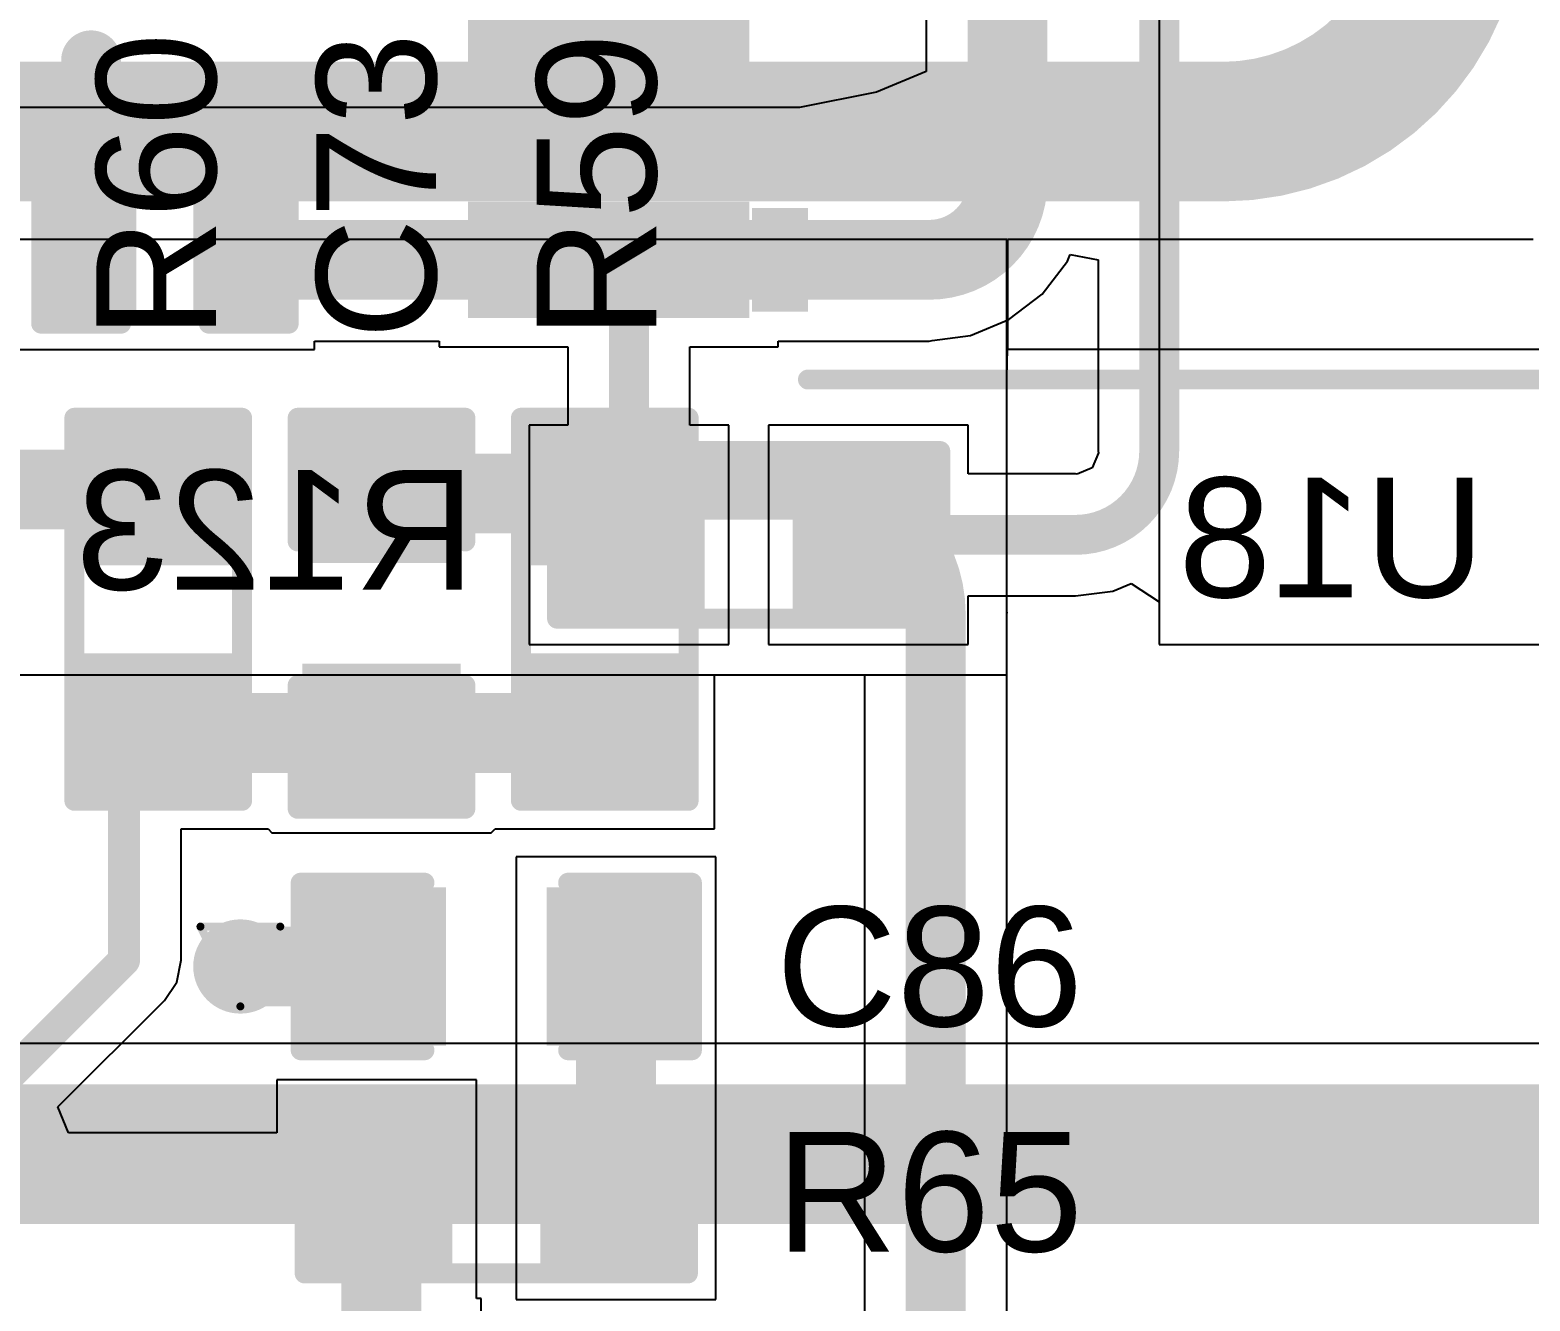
# Model space of a CAD drawing. Header units: inches. Extents: x 0 to 211, y 0 to 201.
# Drawn here: x 1.5031 to 1.8789, y 3.994 to 4.3125 of the extents above; entities that cross this region are included whole.
import ezdxf

# ---------------------------------------------------------------- set-up
doc = ezdxf.new("R2010")
doc.units = ezdxf.units.IN
doc.header["$MEASUREMENT"] = 0
for name, color, linetype in [('Bottom Layer', 5, 'Continuous'), ('Bottom Overlay', 54, 'Continuous'), ('Bottom Paste', 16, 'Continuous'), ('Bottom Solder', 6, 'Continuous'), ('Drill Drawing', 1, 'Continuous'), ('Layer 1', 16, 'Continuous'), ('Layer 2', 76, 'Continuous'), ('Top Layer', 1, 'Continuous'), ('Top Overlay', 2, 'Continuous'), ('Top Paste', 8, 'Continuous'), ('Top Solder', 216, 'Continuous'), ('Via Holes', 16, 'Continuous')]:
    doc.layers.add(name, color=color, linetype=linetype)
doc.styles.add('Arial', font='', dxfattribs={"height": 0.2})
doc.styles.get('Arial').set_extended_font_data('Arial')

# ---------------------------------------------------------------- blocks, each defined once
blk = doc.blocks.new('SOIC_16_300____B_9')
at = {"layer": 'Bottom Layer'}
for points in [[(-0.2244094, -0.113189), (-0.1594488, -0.113189), (-0.1594488, -0.136811), (-0.2244094, -0.136811)], [(-0.2244095, -0.1631889), (-0.1594489, -0.1631889), (-0.1594489, -0.1868109), (-0.2244095, -0.1868109)]]:
    blk.add_hatch(color=5, dxfattribs=at).paths.add_polyline_path(points)
at = {"layer": 'Bottom Overlay'}
blk.add_hatch(color=54, dxfattribs=at).paths.add_polyline_path([(-0.1559983, -0.18799), (-0.1419983, -0.18799), (-0.1419983, -0.16199), (-0.1559983, -0.16199)])
at = {"layer": 'Bottom Paste'}
for points in [[(-0.2244094, -0.113189), (-0.1594488, -0.113189), (-0.1594488, -0.136811), (-0.2244094, -0.136811)], [(-0.2244095, -0.1631889), (-0.1594489, -0.1631889), (-0.1594489, -0.1868109), (-0.2244095, -0.1868109)]]:
    blk.add_hatch(color=16, dxfattribs=at).paths.add_polyline_path(points)
at = {"layer": 'Bottom Solder'}
for points in [[(-0.2271653, -0.1104331), (-0.1566929, -0.1104331), (-0.1566929, -0.1395669), (-0.2271653, -0.1395669)], [(-0.2271654, -0.160433), (-0.156693, -0.160433), (-0.156693, -0.1895668), (-0.2271654, -0.1895668)]]:
    blk.add_hatch(color=6, dxfattribs=at).paths.add_polyline_path(points)
at = {"layer": 'Bottom Overlay'}
for points in [[(-0.2362991, -0.1710001, 0.007874, 0.007874, 0), (-0.2312992, -0.176, 0.007874, 0.007874, 0)], [(-0.2362991, -0.181, 0.007874, 0.007874, 0), (-0.2362991, -0.1710001, 0.007874, 0.007874, 0)], [(-0.2362991, -0.181, 0.007874, 0.007874, 0), (-0.2312992, -0.176, 0.007874, 0.007874, 0)], [(-0.1420001, -0.205, 0.005, 0.005, 0), (0.1509999, -0.2049999, 0.005, 0.005, 0)]]:
    blk.add_lwpolyline(points, format="xyseb", dxfattribs=at)
for points in [[(-0.2382676, -0.1710001, 0.003937, 0.003937, 1), (-0.2343306, -0.1710001, 0.003937, 0.003937, 1)], [(-0.2382676, -0.1710001, 0.003937, 0.003937, 1), (-0.2343306, -0.1710001, 0.003937, 0.003937, 1)], [(-0.2332677, -0.176, 0.003937, 0.003937, 1), (-0.2293307, -0.176, 0.003937, 0.003937, 1)], [(-0.2332677, -0.176, 0.003937, 0.003937, 1), (-0.2293307, -0.176, 0.003937, 0.003937, 1)], [(-0.2382676, -0.181, 0.003937, 0.003937, 1), (-0.2343306, -0.181, 0.003937, 0.003937, 1)], [(-0.2382676, -0.181, 0.003937, 0.003937, 1), (-0.2343306, -0.181, 0.003937, 0.003937, 1)], [(-0.1432501, -0.205, 0.0025, 0.0025, 1), (-0.1407501, -0.205, 0.0025, 0.0025, 1)]]:
    blk.add_lwpolyline(points, format="xyseb", close=True, dxfattribs=at)
blk = doc.blocks.new('R___0603_B_16')
at = {"layer": 'Bottom Layer'}
for points in [[(-0.045, -0.0175), (-0.045, 0.0175), (-0.015, 0.0175), (-0.015, -0.0175)], [(0.015, -0.0175), (0.015, 0.0175), (0.045, 0.0175), (0.045, -0.0175)]]:
    blk.add_hatch(color=5, dxfattribs=at).paths.add_polyline_path(points)
at = {"layer": 'Bottom Paste'}
for points in [[(-0.045, -0.0175), (-0.045, 0.0175), (-0.015, 0.0175), (-0.015, -0.0175)], [(0.015, -0.0175), (0.015, 0.0175), (0.045, 0.0175), (0.045, -0.0175)]]:
    blk.add_hatch(color=16, dxfattribs=at).paths.add_polyline_path(points)
at = {"layer": 'Bottom Solder'}
for points in [[(-0.049, -0.0215), (-0.049, 0.0215), (-0.011, 0.0215), (-0.011, -0.0215)], [(0.011, -0.0215), (0.011, 0.0215), (0.049, 0.0215), (0.049, -0.0215)]]:
    blk.add_hatch(color=6, dxfattribs=at).paths.add_polyline_path(points)
at = {"layer": 'Bottom Overlay'}
for points in [[(-0.048, -0.021, 0.005, 0.005, 0), (-0.048, 0.021, 0.005, 0.005, 0)], [(-0.048, 0.021, 0.005, 0.005, 0), (0.048, 0.021, 0.005, 0.005, 0)], [(0.048, -0.021, 0.005, 0.005, 0), (0.048, 0.021, 0.005, 0.005, 0)], [(-0.048, -0.021, 0.005, 0.005, 0), (0.048, -0.021, 0.005, 0.005, 0)]]:
    blk.add_lwpolyline(points, format="xyseb", dxfattribs=at)
for points in [[(-0.04925, 0.021, 0.0025, 0.0025, 1), (-0.04675, 0.021, 0.0025, 0.0025, 1)], [(-0.04925, 0.021, 0.0025, 0.0025, 1), (-0.04675, 0.021, 0.0025, 0.0025, 1)], [(0.04675, 0.021, 0.0025, 0.0025, 1), (0.04925, 0.021, 0.0025, 0.0025, 1)], [(0.04675, 0.021, 0.0025, 0.0025, 1), (0.04925, 0.021, 0.0025, 0.0025, 1)], [(-0.04925, -0.021, 0.0025, 0.0025, 1), (-0.04675, -0.021, 0.0025, 0.0025, 1)], [(-0.04925, -0.021, 0.0025, 0.0025, 1), (-0.04675, -0.021, 0.0025, 0.0025, 1)], [(0.04675, -0.021, 0.0025, 0.0025, 1), (0.04925, -0.021, 0.0025, 0.0025, 1)], [(0.04675, -0.021, 0.0025, 0.0025, 1), (0.04925, -0.021, 0.0025, 0.0025, 1)]]:
    blk.add_lwpolyline(points, format="xyseb", close=True, dxfattribs=at)
blk = doc.blocks.new('R___0603_134')
at = {"layer": 'Top Layer'}
for points in [[(-0.015, 0.0175), (-0.015, -0.0175), (-0.045, -0.0175), (-0.045, 0.0175)], [(0.045, 0.0175), (0.045, -0.0175), (0.015, -0.0175), (0.015, 0.0175)]]:
    blk.add_hatch(color=1, dxfattribs=at).paths.add_polyline_path(points)
at = {"layer": 'Top Paste'}
for points in [[(-0.015, 0.0175), (-0.015, -0.0175), (-0.045, -0.0175), (-0.045, 0.0175)], [(0.045, 0.0175), (0.045, -0.0175), (0.015, -0.0175), (0.015, 0.0175)]]:
    blk.add_hatch(color=8, dxfattribs=at).paths.add_polyline_path(points)
at = {"layer": 'Top Solder'}
for points in [[(-0.011, 0.0215), (-0.011, -0.0215), (-0.049, -0.0215), (-0.049, 0.0215)], [(0.049, 0.0215), (0.049, -0.0215), (0.011, -0.0215), (0.011, 0.0215)]]:
    blk.add_hatch(color=216, dxfattribs=at).paths.add_polyline_path(points)
at = {"layer": 'Top Overlay'}
for points in [[(-0.048, 0.021, 0.005, 0.005, 0), (0.048, 0.021, 0.005, 0.005, 0)], [(-0.048, -0.021, 0.005, 0.005, 0), (-0.048, 0.021, 0.005, 0.005, 0)], [(0.048, -0.021, 0.005, 0.005, 0), (0.048, 0.021, 0.005, 0.005, 0)], [(-0.048, -0.021, 0.005, 0.005, 0), (0.048, -0.021, 0.005, 0.005, 0)]]:
    blk.add_lwpolyline(points, format="xyseb", dxfattribs=at)
for points in [[(-0.04925, 0.021, 0.0025, 0.0025, 1), (-0.04675, 0.021, 0.0025, 0.0025, 1)], [(-0.04925, 0.021, 0.0025, 0.0025, 1), (-0.04675, 0.021, 0.0025, 0.0025, 1)], [(0.04675, 0.021, 0.0025, 0.0025, 1), (0.04925, 0.021, 0.0025, 0.0025, 1)], [(0.04675, 0.021, 0.0025, 0.0025, 1), (0.04925, 0.021, 0.0025, 0.0025, 1)], [(-0.04925, -0.021, 0.0025, 0.0025, 1), (-0.04675, -0.021, 0.0025, 0.0025, 1)], [(-0.04925, -0.021, 0.0025, 0.0025, 1), (-0.04675, -0.021, 0.0025, 0.0025, 1)], [(0.04675, -0.021, 0.0025, 0.0025, 1), (0.04925, -0.021, 0.0025, 0.0025, 1)], [(0.04675, -0.021, 0.0025, 0.0025, 1), (0.04925, -0.021, 0.0025, 0.0025, 1)]]:
    blk.add_lwpolyline(points, format="xyseb", close=True, dxfattribs=at)
blk = doc.blocks.new('R___0603_139')
at = {"layer": 'Top Layer'}
for points in [[(-0.015, 0.0175), (-0.015, -0.0175), (-0.045, -0.0175), (-0.045, 0.0175)], [(0.045, 0.0175), (0.045, -0.0175), (0.015, -0.0175), (0.015, 0.0175)]]:
    blk.add_hatch(color=1, dxfattribs=at).paths.add_polyline_path(points)
at = {"layer": 'Top Paste'}
for points in [[(-0.015, 0.0175), (-0.015, -0.0175), (-0.045, -0.0175), (-0.045, 0.0175)], [(0.045, 0.0175), (0.045, -0.0175), (0.015, -0.0175), (0.015, 0.0175)]]:
    blk.add_hatch(color=8, dxfattribs=at).paths.add_polyline_path(points)
at = {"layer": 'Top Solder'}
for points in [[(-0.011, 0.0215), (-0.011, -0.0215), (-0.049, -0.0215), (-0.049, 0.0215)], [(0.049, 0.0215), (0.049, -0.0215), (0.011, -0.0215), (0.011, 0.0215)]]:
    blk.add_hatch(color=216, dxfattribs=at).paths.add_polyline_path(points)
at = {"layer": 'Top Overlay'}
for points in [[(-0.048, 0.021, 0.005, 0.005, 0), (-0.048, -0.021, 0.005, 0.005, 0)], [(-0.048, 0.021, 0.005, 0.005, 0), (0.048, 0.021, 0.005, 0.005, 0)], [(0.048, 0.021, 0.005, 0.005, 0), (0.048, -0.021, 0.005, 0.005, 0)], [(-0.048, -0.021, 0.005, 0.005, 0), (0.048, -0.021, 0.005, 0.005, 0)]]:
    blk.add_lwpolyline(points, format="xyseb", dxfattribs=at)
for points in [[(-0.04925, 0.021, 0.0025, 0.0025, 1), (-0.04675, 0.021, 0.0025, 0.0025, 1)], [(-0.04925, 0.021, 0.0025, 0.0025, 1), (-0.04675, 0.021, 0.0025, 0.0025, 1)], [(0.04675, 0.021, 0.0025, 0.0025, 1), (0.04925, 0.021, 0.0025, 0.0025, 1)], [(0.04675, 0.021, 0.0025, 0.0025, 1), (0.04925, 0.021, 0.0025, 0.0025, 1)], [(-0.04925, -0.021, 0.0025, 0.0025, 1), (-0.04675, -0.021, 0.0025, 0.0025, 1)], [(-0.04925, -0.021, 0.0025, 0.0025, 1), (-0.04675, -0.021, 0.0025, 0.0025, 1)], [(0.04675, -0.021, 0.0025, 0.0025, 1), (0.04925, -0.021, 0.0025, 0.0025, 1)], [(0.04675, -0.021, 0.0025, 0.0025, 1), (0.04925, -0.021, 0.0025, 0.0025, 1)]]:
    blk.add_lwpolyline(points, format="xyseb", close=True, dxfattribs=at)
blk = doc.blocks.new('R___0603_140')
at = {"layer": 'Top Layer'}
for points in [[(-0.015, 0.0175), (-0.015, -0.0175), (-0.045, -0.0175), (-0.045, 0.0175)], [(0.045, 0.0175), (0.045, -0.0175), (0.015, -0.0175), (0.015, 0.0175)]]:
    blk.add_hatch(color=1, dxfattribs=at).paths.add_polyline_path(points)
at = {"layer": 'Top Paste'}
for points in [[(-0.015, 0.0175), (-0.015, -0.0175), (-0.045, -0.0175), (-0.045, 0.0175)], [(0.045, 0.0175), (0.045, -0.0175), (0.015, -0.0175), (0.015, 0.0175)]]:
    blk.add_hatch(color=8, dxfattribs=at).paths.add_polyline_path(points)
at = {"layer": 'Top Solder'}
for points in [[(-0.011, 0.0215), (-0.011, -0.0215), (-0.049, -0.0215), (-0.049, 0.0215)], [(0.049, 0.0215), (0.049, -0.0215), (0.011, -0.0215), (0.011, 0.0215)]]:
    blk.add_hatch(color=216, dxfattribs=at).paths.add_polyline_path(points)
at = {"layer": 'Top Overlay'}
for points in [[(-0.048, 0.021, 0.005, 0.005, 0), (-0.048, -0.021, 0.005, 0.005, 0)], [(-0.048, 0.021, 0.005, 0.005, 0), (0.048, 0.021, 0.005, 0.005, 0)], [(0.048, 0.021, 0.005, 0.005, 0), (0.048, -0.021, 0.005, 0.005, 0)], [(-0.048, -0.021, 0.005, 0.005, 0), (0.048, -0.021, 0.005, 0.005, 0)]]:
    blk.add_lwpolyline(points, format="xyseb", dxfattribs=at)
for points in [[(-0.04925, 0.021, 0.0025, 0.0025, 1), (-0.04675, 0.021, 0.0025, 0.0025, 1)], [(-0.04925, 0.021, 0.0025, 0.0025, 1), (-0.04675, 0.021, 0.0025, 0.0025, 1)], [(0.04675, 0.021, 0.0025, 0.0025, 1), (0.04925, 0.021, 0.0025, 0.0025, 1)], [(0.04675, 0.021, 0.0025, 0.0025, 1), (0.04925, 0.021, 0.0025, 0.0025, 1)], [(-0.04925, -0.021, 0.0025, 0.0025, 1), (-0.04675, -0.021, 0.0025, 0.0025, 1)], [(-0.04925, -0.021, 0.0025, 0.0025, 1), (-0.04675, -0.021, 0.0025, 0.0025, 1)], [(0.04675, -0.021, 0.0025, 0.0025, 1), (0.04925, -0.021, 0.0025, 0.0025, 1)], [(0.04675, -0.021, 0.0025, 0.0025, 1), (0.04925, -0.021, 0.0025, 0.0025, 1)]]:
    blk.add_lwpolyline(points, format="xyseb", close=True, dxfattribs=at)
blk = doc.blocks.new('C___0402_B_243')
at = {"layer": 'Bottom Layer'}
for points in [[(-0.009500099999999997, 0.0125), (-0.009500100000000003, -0.0125), (-0.0275001, -0.0125), (-0.0275001, 0.0125)], [(0.0275, 0.0125), (0.0275, -0.0125), (0.009499999999999996, -0.0125), (0.009500000000000003, 0.0125)]]:
    blk.add_hatch(color=5, dxfattribs=at).paths.add_polyline_path(points)
at = {"layer": 'Bottom Paste'}
for points in [[(-0.009500099999999997, 0.0125), (-0.009500100000000003, -0.0125), (-0.0275001, -0.0125), (-0.0275001, 0.0125)], [(0.0275, 0.0125), (0.0275, -0.0125), (0.009499999999999996, -0.0125), (0.009500000000000003, 0.0125)]]:
    blk.add_hatch(color=16, dxfattribs=at).paths.add_polyline_path(points)
at = {"layer": 'Bottom Solder'}
for points in [[(-0.007137899999999997, 0.0148622), (-0.007137900000000003, -0.0148622), (-0.0298623, -0.0148622), (-0.0298623, 0.0148622)], [(0.0298622, 0.0148622), (0.0298622, -0.0148622), (0.007137799999999997, -0.0148622), (0.007137800000000003, 0.0148622)]]:
    blk.add_hatch(color=6, dxfattribs=at).paths.add_polyline_path(points)
at = {"layer": 'Bottom Overlay'}
for points in [[(-0.031, 0.016, 0.005, 0.005, 0), (-0.0110001, 0.0160001, 0.005, 0.005, 0)], [(-0.031, -0.016, 0.005, 0.005, 0), (-0.031, 0.016, 0.005, 0.005, 0)], [(0.011, 0.016, 0.005, 0.005, 0), (0.0310001, 0.016, 0.005, 0.005, 0)], [(0.0310001, -0.0160001, 0.005, 0.005, 0), (0.0310001, 0.016, 0.005, 0.005, 0)], [(-0.031, -0.016, 0.005, 0.005, 0), (-0.0110001, -0.0160001, 0.005, 0.005, 0)], [(0.011, -0.016, 0.005, 0.005, 0), (0.0310001, -0.0160001, 0.005, 0.005, 0)]]:
    blk.add_lwpolyline(points, format="xyseb", dxfattribs=at)
for points in [[(-0.03225, 0.016, 0.0025, 0.0025, 1), (-0.02975, 0.016, 0.0025, 0.0025, 1)], [(-0.03225, 0.016, 0.0025, 0.0025, 1), (-0.02975, 0.016, 0.0025, 0.0025, 1)], [(-0.0122501, 0.0160001, 0.0025, 0.0025, 1), (-0.0097501, 0.0160001, 0.0025, 0.0025, 1)], [(0.00975, 0.016, 0.0025, 0.0025, 1), (0.01225, 0.016, 0.0025, 0.0025, 1)], [(0.0297501, 0.016, 0.0025, 0.0025, 1), (0.0322501, 0.016, 0.0025, 0.0025, 1)], [(0.0297501, 0.016, 0.0025, 0.0025, 1), (0.0322501, 0.016, 0.0025, 0.0025, 1)], [(-0.03225, -0.016, 0.0025, 0.0025, 1), (-0.02975, -0.016, 0.0025, 0.0025, 1)], [(-0.03225, -0.016, 0.0025, 0.0025, 1), (-0.02975, -0.016, 0.0025, 0.0025, 1)], [(-0.0122501, -0.0160001, 0.0025, 0.0025, 1), (-0.0097501, -0.0160001, 0.0025, 0.0025, 1)], [(0.00975, -0.016, 0.0025, 0.0025, 1), (0.01225, -0.016, 0.0025, 0.0025, 1)], [(0.0297501, -0.0160001, 0.0025, 0.0025, 1), (0.0322501, -0.0160001, 0.0025, 0.0025, 1)], [(0.0297501, -0.0160001, 0.0025, 0.0025, 1), (0.0322501, -0.0160001, 0.0025, 0.0025, 1)]]:
    blk.add_lwpolyline(points, format="xyseb", close=True, dxfattribs=at)
blk = doc.blocks.new('C___0603_303')
at = {"layer": 'Top Layer'}
for points in [[(-0.015, 0.0175), (-0.015, -0.0175), (-0.045, -0.0175), (-0.045, 0.0175)], [(0.045, 0.0175), (0.045, -0.0175), (0.015, -0.0175), (0.015, 0.0175)]]:
    blk.add_hatch(color=1, dxfattribs=at).paths.add_polyline_path(points)
at = {"layer": 'Top Paste'}
for points in [[(-0.015, 0.0175), (-0.015, -0.0175), (-0.045, -0.0175), (-0.045, 0.0175)], [(0.045, 0.0175), (0.045, -0.0175), (0.015, -0.0175), (0.015, 0.0175)]]:
    blk.add_hatch(color=8, dxfattribs=at).paths.add_polyline_path(points)
at = {"layer": 'Top Solder'}
for points in [[(-0.0126378, 0.0198622), (-0.0126378, -0.0198622), (-0.0473622, -0.0198622), (-0.0473622, 0.0198622)], [(0.0473622, 0.0198622), (0.0473622, -0.0198622), (0.0126378, -0.0198622), (0.0126378, 0.0198622)]]:
    blk.add_hatch(color=216, dxfattribs=at).paths.add_polyline_path(points)
at = {"layer": 'Top Overlay'}
for points in [[(-0.018, 0.021, 0.005, 0.005, 0), (-0.049, 0.021, 0.005, 0.005, 0)], [(-0.049, 0.021, 0.005, 0.005, 0), (-0.049, -0.021, 0.005, 0.005, 0)], [(0.049, 0.021, 0.005, 0.005, 0), (0.018, 0.021, 0.005, 0.005, 0)], [(0.049, 0.021, 0.005, 0.005, 0), (0.049, -0.021, 0.005, 0.005, 0)], [(-0.018, -0.021, 0.005, 0.005, 0), (-0.049, -0.021, 0.005, 0.005, 0)], [(0.049, -0.021, 0.005, 0.005, 0), (0.018, -0.021, 0.005, 0.005, 0)]]:
    blk.add_lwpolyline(points, format="xyseb", dxfattribs=at)
for points in [[(-0.05025, 0.021, 0.0025, 0.0025, 1), (-0.04775, 0.021, 0.0025, 0.0025, 1)], [(-0.05025, 0.021, 0.0025, 0.0025, 1), (-0.04775, 0.021, 0.0025, 0.0025, 1)], [(-0.01925, 0.021, 0.0025, 0.0025, 1), (-0.01675, 0.021, 0.0025, 0.0025, 1)], [(0.01675, 0.021, 0.0025, 0.0025, 1), (0.01925, 0.021, 0.0025, 0.0025, 1)], [(0.04775, 0.021, 0.0025, 0.0025, 1), (0.05025, 0.021, 0.0025, 0.0025, 1)], [(0.04775, 0.021, 0.0025, 0.0025, 1), (0.05025, 0.021, 0.0025, 0.0025, 1)], [(-0.05025, -0.021, 0.0025, 0.0025, 1), (-0.04775, -0.021, 0.0025, 0.0025, 1)], [(-0.05025, -0.021, 0.0025, 0.0025, 1), (-0.04775, -0.021, 0.0025, 0.0025, 1)], [(-0.01925, -0.021, 0.0025, 0.0025, 1), (-0.01675, -0.021, 0.0025, 0.0025, 1)], [(0.01675, -0.021, 0.0025, 0.0025, 1), (0.01925, -0.021, 0.0025, 0.0025, 1)], [(0.04775, -0.021, 0.0025, 0.0025, 1), (0.05025, -0.021, 0.0025, 0.0025, 1)], [(0.04775, -0.021, 0.0025, 0.0025, 1), (0.05025, -0.021, 0.0025, 0.0025, 1)]]:
    blk.add_lwpolyline(points, format="xyseb", close=True, dxfattribs=at)
blk = doc.blocks.new('C___0603_316')
at = {"layer": 'Top Layer'}
for points in [[(-0.015, 0.0175), (-0.015, -0.0175), (-0.045, -0.0175), (-0.045, 0.0175)], [(0.045, 0.0175), (0.045, -0.0175), (0.015, -0.0175), (0.015, 0.0175)]]:
    blk.add_hatch(color=1, dxfattribs=at).paths.add_polyline_path(points)
at = {"layer": 'Top Paste'}
for points in [[(-0.015, 0.0175), (-0.015, -0.0175), (-0.045, -0.0175), (-0.045, 0.0175)], [(0.045, 0.0175), (0.045, -0.0175), (0.015, -0.0175), (0.015, 0.0175)]]:
    blk.add_hatch(color=8, dxfattribs=at).paths.add_polyline_path(points)
at = {"layer": 'Top Solder'}
for points in [[(-0.0126378, 0.0198622), (-0.0126378, -0.0198622), (-0.0473622, -0.0198622), (-0.0473622, 0.0198622)], [(0.0473622, 0.0198622), (0.0473622, -0.0198622), (0.0126378, -0.0198622), (0.0126378, 0.0198622)]]:
    blk.add_hatch(color=216, dxfattribs=at).paths.add_polyline_path(points)
at = {"layer": 'Top Overlay'}
for points in [[(-0.049, -0.0209999, 0.005, 0.005, 0), (-0.049, 0.021, 0.005, 0.005, 0)], [(-0.018, 0.021, 0.005, 0.005, 0), (-0.049, 0.021, 0.005, 0.005, 0)], [(0.049, 0.021, 0.005, 0.005, 0), (0.018, 0.021, 0.005, 0.005, 0)], [(0.049, -0.0209999, 0.005, 0.005, 0), (0.049, 0.021, 0.005, 0.005, 0)], [(-0.018, -0.0209999, 0.005, 0.005, 0), (-0.049, -0.0209999, 0.005, 0.005, 0)], [(0.049, -0.0209999, 0.005, 0.005, 0), (0.018, -0.0209999, 0.005, 0.005, 0)]]:
    blk.add_lwpolyline(points, format="xyseb", dxfattribs=at)
for points in [[(-0.05025, 0.021, 0.0025, 0.0025, 1), (-0.04775, 0.021, 0.0025, 0.0025, 1)], [(-0.05025, 0.021, 0.0025, 0.0025, 1), (-0.04775, 0.021, 0.0025, 0.0025, 1)], [(-0.01925, 0.021, 0.0025, 0.0025, 1), (-0.01675, 0.021, 0.0025, 0.0025, 1)], [(0.01675, 0.021, 0.0025, 0.0025, 1), (0.01925, 0.021, 0.0025, 0.0025, 1)], [(0.04775, 0.021, 0.0025, 0.0025, 1), (0.05025, 0.021, 0.0025, 0.0025, 1)], [(0.04775, 0.021, 0.0025, 0.0025, 1), (0.05025, 0.021, 0.0025, 0.0025, 1)], [(-0.05025, -0.0209999, 0.0025, 0.0025, 1), (-0.04775, -0.0209999, 0.0025, 0.0025, 1)], [(-0.05025, -0.0209999, 0.0025, 0.0025, 1), (-0.04775, -0.0209999, 0.0025, 0.0025, 1)], [(-0.01925, -0.0209999, 0.0025, 0.0025, 1), (-0.01675, -0.0209999, 0.0025, 0.0025, 1)], [(0.01675, -0.0209999, 0.0025, 0.0025, 1), (0.01925, -0.0209999, 0.0025, 0.0025, 1)], [(0.04775, -0.0209999, 0.0025, 0.0025, 1), (0.05025, -0.0209999, 0.0025, 0.0025, 1)], [(0.04775, -0.0209999, 0.0025, 0.0025, 1), (0.05025, -0.0209999, 0.0025, 0.0025, 1)]]:
    blk.add_lwpolyline(points, format="xyseb", close=True, dxfattribs=at)

msp = doc.modelspace()

# ---------------------------------------------------------------- hatches: boundary and pattern name
at = {"layer": 'Bottom Layer'}
h = msp.add_hatch(color=5, dxfattribs=at)
edge = h.paths.add_edge_path()
edge.add_arc((1.5558026, 4.0778331), 0.011811, 0, 360)
at = {"layer": 'Layer 1'}
h = msp.add_hatch(color=16, dxfattribs=at)
edge = h.paths.add_edge_path()
edge.add_arc((1.5558026, 4.0778331), 0.011811, 0, 360)
at = {"layer": 'Layer 2'}
h = msp.add_hatch(color=76, dxfattribs=at)
edge = h.paths.add_edge_path()
edge.add_arc((1.5558026, 4.0778331), 0.011811, 0, 360)
at = {"layer": 'Top Layer'}
h = msp.add_hatch(color=1, dxfattribs=at)
edge = h.paths.add_edge_path()
edge.add_arc((1.5558026, 4.0778331), 0.011811, 0, 360)
at = {"layer": 'Via Holes'}
h = msp.add_hatch(color=7, dxfattribs=at)
edge = h.paths.add_edge_path()
edge.add_arc((1.5558026, 4.0778331), 0.0059055, 0, 360)

# ---------------------------------------------------------------- linework, layer by layer
at = {"layer": 'Bottom Layer'}
for p, q in [((1.786, 4.7086594), (1.786, 4.1585078)), ((1.7276082, 4.4012352), (1.7276082, 4.3021272)), ((1.7276082, 4.3021272), (1.7151689, 4.2969747)), ((1.7151689, 4.2969747), (1.6958491, 4.2931318)), ((1.6958491, 4.2931318), (0.7032899, 4.2931318)), ((1.756637, 4.2463059), (1.7629879, 4.2545826)), ((1.7629879, 4.2545826), (1.7637061, 4.2563164)), ((1.7637061, 4.2563164), (1.7707061, 4.254924)), ((1.7707061, 4.254924), (1.7707061, 4.207)), ((1.7483604, 4.239955), (1.756637, 4.2463059)), ((1.738722, 4.2359627), (1.7483604, 4.239955)), ((1.7291207, 4.2346987), (1.738722, 4.2359627)), ((1.4994098, 4.2324429), (1.5744099, 4.2324429)), ((1.5744099, 4.2324429), (1.5744099, 4.2345511)), ((1.5744099, 4.2345511), (1.6055905, 4.2345511)), ((1.6055905, 4.2345511), (1.6055905, 4.2331319)), ((1.6055905, 4.2331319), (1.6378549, 4.2331319)), ((1.6378549, 4.2331319), (1.6378549, 4.2135078)), ((1.6684427, 4.2135078), (1.6684427, 4.2331319)), ((1.6684427, 4.2331319), (1.6905511, 4.2331319)), ((1.6905511, 4.2331319), (1.6905511, 4.2345511)), ((1.6905511, 4.2345511), (1.7283788, 4.2345511)), ((1.7283788, 4.2345511), (1.7291207, 4.2346987)), ((1.6378549, 4.2135078), (1.6281488, 4.2135078)), ((1.6281488, 4.2135078), (1.6281488, 4.1585078)), ((1.6781488, 4.2135078), (1.6684427, 4.2135078)), ((1.6781488, 4.1585078), (1.6781488, 4.2135078)), ((1.7381488, 4.2135078), (1.6881488, 4.2135078)), ((1.6881488, 4.2135078), (1.6881488, 4.1585078)), ((1.7381488, 4.2013017), (1.7381488, 4.2135078)), ((1.770786, 4.2065981), (1.7692113, 4.2027965)), ((1.7707061, 4.207), (1.770786, 4.2065981)), ((1.7692113, 4.2027965), (1.7654097, 4.2012218)), ((1.7650078, 4.2013017), (1.7381488, 4.2013017)), ((1.7654097, 4.2012218), (1.7650078, 4.2013017)), ((1.7650078, 4.1706972), (1.7744037, 4.1719342)), ((1.7744037, 4.1719342), (1.7789999, 4.1738381)), ((1.7789999, 4.1738381), (1.786, 4.1692557)), ((1.7381488, 4.1585078), (1.7381488, 4.1707139)), ((1.7381488, 4.1707139), (1.7650078, 4.1707139)), ((1.7650078, 4.1707139), (1.7650078, 4.1706972)), ((1.786, 4.1692557), (1.786, 4.1585078)), ((1.6281488, 4.1585078), (1.6781488, 4.1585078)), ((1.6881488, 4.1585078), (1.7381488, 4.1585078)), ((1.786, 4.1585078), (1.94, 4.1585078)), ((1.786, 4.1585078), (1.9799292, 4.1585078)), ((2.0647286, 4.0585141), (1.4782043, 4.0585141))]:
    msp.add_line(p, q, dxfattribs=at)
for points in [[(1.786, 4.207, 0.01, 0.01, 0), (1.786, 4.532392, 0.01, 0.01, 0)], [(1.748, 4.2745641, 0.02, 0.02, 0), (1.748, 4.409, 0.02, 0.02, 0)], [(1.5184098, 4.2549429, 0.015, 0.015, 0), (1.5184098, 4.3049428, 0.015, 0.015, 0)], [(1.748, 4.2745641, 0.02, 0.02, -0.4142135623730951), (1.7283788, 4.2549429, 0.02, 0.02, 0)], [(1.5579644, 4.2549429, 0.02, 0.02, 0), (1.6480708, 4.2549429, 0.02, 0.02, 0)], [(1.6480708, 4.2549429, 0.02, 0.02, 0), (1.7283788, 4.2549429, 0.02, 0.02, 0)], [(1.6480708, 4.2549429, 0.01, 0.01, 0), (1.6531488, 4.2498649, 0.01, 0.01, 0)], [(1.6531488, 4.1860078, 0.01, 0.01, 0), (1.6531488, 4.2498649, 0.01, 0.01, 0)], [(1.786, 4.207, 0.01, 0.01, -0.4142135623730951), (1.7650078, 4.1860078, 0.01, 0.01, 0)], [(1.7131488, 4.1860078, 0.01, 0.01, 0), (1.7650078, 4.1860078, 0.01, 0.01, 0)], [(1.4780437, 4.0307768, 0.035, 0.035, 0), (2.0647286, 4.0307768, 0.035, 0.035, 0)]]:
    msp.add_lwpolyline(points, format="xyseb", dxfattribs=at)
for points in [[(1.5146598, 4.3049428, 0.0075, 0.0075, 1), (1.5221598, 4.3049428, 0.0075, 0.0075, 1)], [(1.743, 4.2745641, 0.01, 0.01, 1), (1.753, 4.2745641, 0.01, 0.01, 1)], [(1.743, 4.2745641, 0.01, 0.01, 1), (1.753, 4.2745641, 0.01, 0.01, 1)], [(1.5146598, 4.2549429, 0.0075, 0.0075, 1), (1.5221598, 4.2549429, 0.0075, 0.0075, 1)], [(1.5529644, 4.2549429, 0.01, 0.01, 1), (1.5629644, 4.2549429, 0.01, 0.01, 1)], [(1.6430708, 4.2549429, 0.01, 0.01, 1), (1.6530708, 4.2549429, 0.01, 0.01, 1)], [(1.6430708, 4.2549429, 0.01, 0.01, 1), (1.6530708, 4.2549429, 0.01, 0.01, 1)], [(1.7233788, 4.2549429, 0.01, 0.01, 1), (1.7333788, 4.2549429, 0.01, 0.01, 1)], [(1.7233788, 4.2549429, 0.01, 0.01, 1), (1.7333788, 4.2549429, 0.01, 0.01, 1)], [(1.6455708, 4.2549429, 0.005, 0.005, 1), (1.6505708, 4.2549429, 0.005, 0.005, 1)], [(1.6506488, 4.2498649, 0.005, 0.005, 1), (1.6556488, 4.2498649, 0.005, 0.005, 1)], [(1.6506488, 4.2498649, 0.005, 0.005, 1), (1.6556488, 4.2498649, 0.005, 0.005, 1)], [(1.7835, 4.207, 0.005, 0.005, 1), (1.7885, 4.207, 0.005, 0.005, 1)], [(1.7835, 4.207, 0.005, 0.005, 1), (1.7885, 4.207, 0.005, 0.005, 1)], [(1.6506488, 4.1860078, 0.005, 0.005, 1), (1.6556488, 4.1860078, 0.005, 0.005, 1)], [(1.7106488, 4.1860078, 0.005, 0.005, 1), (1.7156488, 4.1860078, 0.005, 0.005, 1)], [(1.7625078, 4.1860078, 0.005, 0.005, 1), (1.7675078, 4.1860078, 0.005, 0.005, 1)], [(1.7625078, 4.1860078, 0.005, 0.005, 1), (1.7675078, 4.1860078, 0.005, 0.005, 1)]]:
    msp.add_lwpolyline(points, format="xyseb", close=True, dxfattribs=at)
at = {"layer": 'Drill Drawing'}
for points in [[(1.5458026, 4.0878331, 0.002, 0.002, 0), (1.5658026, 4.0878331, 0.002, 0.002, 0)], [(1.5458026, 4.0878331, 0.002, 0.002, 0), (1.5558026, 4.0678331, 0.002, 0.002, 0)], [(1.5558026, 4.0678331, 0.002, 0.002, 0), (1.5658026, 4.0878331, 0.002, 0.002, 0)]]:
    msp.add_lwpolyline(points, format="xyseb", dxfattribs=at)
for points in [[(1.5453026, 4.0878331, 0.001, 0.001, 1), (1.5463026, 4.0878331, 0.001, 0.001, 1)], [(1.5453026, 4.0878331, 0.001, 0.001, 1), (1.5463026, 4.0878331, 0.001, 0.001, 1)], [(1.5653026, 4.0878331, 0.001, 0.001, 1), (1.5663026, 4.0878331, 0.001, 0.001, 1)], [(1.5653026, 4.0878331, 0.001, 0.001, 1), (1.5663026, 4.0878331, 0.001, 0.001, 1)], [(1.5553026, 4.0678331, 0.001, 0.001, 1), (1.5563026, 4.0678331, 0.001, 0.001, 1)], [(1.5553026, 4.0678331, 0.001, 0.001, 1), (1.5563026, 4.0678331, 0.001, 0.001, 1)]]:
    msp.add_lwpolyline(points, format="xyseb", close=True, dxfattribs=at)
at = {"layer": 'Top Layer'}
for p, q in [((1.7478428, 4.26), (1.0647176, 4.26)), ((1.7478428, 4.1509217), (1.7478428, 4.26)), ((1.8797004, 4.26), (1.748, 4.26)), ((1.748, 4.26), (1.748, 4.2325294)), ((1.7478428, 4.2255945), (1.7480001, 4.2325294)), ((1.748, 4.2325294), (1.9006993, 4.2325294)), ((1.7480001, 4.2325294), (1.9006993, 4.2325294)), ((1.7478428, 4.1669311), (1.7478428, 4.2255945)), ((1.7479185, 4.1663561), (1.7478428, 4.1669311)), ((1.7478428, 4.1509217), (1.7478428, 4.1663561)), ((1.7478428, 4.1663561), (1.7479185, 4.1663561)), ((1.0647176, 4.1509217), (1.7478428, 4.1509217)), ((1.6746029, 4.1123561), (1.6746029, 4.1509217)), ((1.6746029, 4.1509217), (1.7121572, 4.1509217)), ((1.7121572, 4.1509217), (1.7121572, 3.7753126)), ((1.7478428, 3.7653166), (1.7478428, 4.1509217)), ((1.5409391, 4.0793984), (1.5409391, 4.1123561)), ((1.5409391, 4.1123561), (1.5627286, 4.1123561)), ((1.5627286, 4.1123561), (1.5636658, 4.111356)), ((1.5636658, 4.111356), (1.5636658, 4.1113561)), ((1.5636658, 4.1113561), (1.6186658, 4.1113561)), ((1.6186658, 4.111356), (1.619603, 4.1123561)), ((1.6186658, 4.1113561), (1.6186658, 4.111356)), ((1.619603, 4.1123561), (1.6746029, 4.1123561)), ((1.6749198, 4.1053331), (1.6249198, 4.1053331)), ((1.6249198, 4.1053331), (1.6249198, 4.0503333)), ((1.6749198, 4.0503333), (1.6749198, 4.1053331)), ((1.5398525, 4.0739354), (1.5409392, 4.0793979)), ((1.5409392, 4.0793979), (1.5409391, 4.0793984)), ((1.5367583, 4.0693044), (1.5398525, 4.0739354)), ((1.5100913, 4.0426375), (1.536758, 4.0693042)), ((1.536758, 4.0693042), (1.5367583, 4.0693044)), ((1.6149198, 4.049396), (1.5649198, 4.049396)), ((1.5649198, 4.049396), (1.5649198, 4.0361703)), ((1.6149198, 3.9946613), (1.6149198, 4.049396)), ((1.6249198, 4.0503333), (1.6249196, 4.0503333)), ((1.6249196, 4.0503333), (1.6249196, 4.0493958)), ((1.6249196, 4.0493958), (1.6249198, 4.0493958)), ((1.6249198, 4.0493958), (1.6249198, 3.994396)), ((1.67492, 4.0503333), (1.6749198, 4.0503333)), ((1.6749198, 3.994396), (1.6749198, 4.0493958)), ((1.6749198, 4.0493958), (1.67492, 4.0493958)), ((1.67492, 4.0493958), (1.67492, 4.0503333)), ((1.5127701, 4.0361703), (1.5100913, 4.0426375)), ((1.5649198, 4.0361703), (1.5127701, 4.0361703)), ((1.6161344, 3.9946613), (1.6149198, 3.9946613)), ((1.6161344, 3.9396614), (1.6161344, 3.9946613)), ((1.6249198, 3.994396), (1.6749198, 3.994396))]:
    msp.add_line(p, q, dxfattribs=at)
for points in [[(1.86, 4.345151, 0.035, 0.035, -0.4142135623730951), (1.8019144, 4.2870654, 0.035, 0.035, 0)], [(0.5045672, 4.2870654, 0.035, 0.035, 0), (1.8019144, 4.2870654, 0.035, 0.035, 0)], [(1.4792916, 4.1973561, 0.02, 0.02, 0), (1.5342287, 4.1973561, 0.02, 0.02, 0)], [(1.5911658, 4.1963561, 0.02, 0.02, 0), (1.6461029, 4.1963561, 0.02, 0.02, 0)], [(1.6471029, 4.1973561, 0.015, 0.015, 0), (1.699, 4.1973561, 0.015, 0.015, 0)], [(1.699, 4.1973561, 0.015, 0.015, -0.4142135623730951), (1.73, 4.1663561, 0.015, 0.015, 0)], [(1.73, 3.7187402, 0.015, 0.015, 0), (1.73, 4.1663561, 0.015, 0.015, 0)], [(1.5432287, 4.1363561, 0.02, 0.02, 0), (1.5911658, 4.1363561, 0.02, 0.02, 0)], [(1.5911658, 4.1363561, 0.02, 0.02, 0), (1.6419999, 4.1363561, 0.02, 0.02, 0)], [(1.5266648, 4.1287922, 0.008, 0.008, 0), (1.5352287, 4.1373561, 0.008, 0.008, 0)], [(1.6419999, 4.1363561, 0.008, 0.008, 0), (1.642, 4.136356, 0.008, 0.008, 0)], [(1.5266648, 4.0793979, 0.008, 0.008, 0), (1.5266648, 4.1287922, 0.008, 0.008, 0)], [(1.5558026, 4.0778331, 0.02, 0.02, 0), (1.5899198, 4.0778331, 0.02, 0.02, 0)], [(1.6499198, 4.021896, 0.02, 0.02, 0), (1.6499198, 4.0778331, 0.02, 0.02, 0)], [(1.3642558, 3.9169889, 0.008, 0.008, 0), (1.5266648, 4.0793979, 0.008, 0.008, 0)], [(1.6499198, 4.0778331, 0.008, 0.008, 0), (1.6499294, 4.0778235, 0.008, 0.008, 0)], [(1.5911344, 3.9671613, 0.02, 0.02, 0), (1.5911344, 4.0206814, 0.02, 0.02, 0)], [(1.4970018, 4.021896, 0.008, 0.008, 0), (1.5899198, 4.021896, 0.008, 0.008, 0)]]:
    msp.add_lwpolyline(points, format="xyseb", dxfattribs=at)
for points in [[(1.7931644, 4.2870654, 0.0175, 0.0175, 1), (1.8106644, 4.2870654, 0.0175, 0.0175, 1)], [(1.7931644, 4.2870654, 0.0175, 0.0175, 1), (1.8106644, 4.2870654, 0.0175, 0.0175, 1)], [(1.5292287, 4.1973561, 0.01, 0.01, 1), (1.5392287, 4.1973561, 0.01, 0.01, 1)], [(1.5861658, 4.1963561, 0.01, 0.01, 1), (1.5961658, 4.1963561, 0.01, 0.01, 1)], [(1.6411029, 4.1963561, 0.01, 0.01, 1), (1.6511029, 4.1963561, 0.01, 0.01, 1)], [(1.6433529, 4.1973561, 0.0075, 0.0075, 1), (1.6508529, 4.1973561, 0.0075, 0.0075, 1)], [(1.69525, 4.1973561, 0.0075, 0.0075, 1), (1.70275, 4.1973561, 0.0075, 0.0075, 1)], [(1.69525, 4.1973561, 0.0075, 0.0075, 1), (1.70275, 4.1973561, 0.0075, 0.0075, 1)], [(1.72625, 4.1663561, 0.0075, 0.0075, 1), (1.73375, 4.1663561, 0.0075, 0.0075, 1)], [(1.72625, 4.1663561, 0.0075, 0.0075, 1), (1.73375, 4.1663561, 0.0075, 0.0075, 1)], [(1.5382287, 4.1363561, 0.01, 0.01, 1), (1.5482287, 4.1363561, 0.01, 0.01, 1)], [(1.5861658, 4.1363561, 0.01, 0.01, 1), (1.5961658, 4.1363561, 0.01, 0.01, 1)], [(1.5861658, 4.1363561, 0.01, 0.01, 1), (1.5961658, 4.1363561, 0.01, 0.01, 1)], [(1.6369999, 4.1363561, 0.01, 0.01, 1), (1.6469999, 4.1363561, 0.01, 0.01, 1)], [(1.5332287, 4.1373561, 0.004, 0.004, 1), (1.5372287, 4.1373561, 0.004, 0.004, 1)], [(1.6399999, 4.1363561, 0.004, 0.004, 1), (1.6439999, 4.1363561, 0.004, 0.004, 1)], [(1.64, 4.136356, 0.004, 0.004, 1), (1.644, 4.136356, 0.004, 0.004, 1)], [(1.5246648, 4.1287922, 0.004, 0.004, 1), (1.5286648, 4.1287922, 0.004, 0.004, 1)], [(1.5246648, 4.1287922, 0.004, 0.004, 1), (1.5286648, 4.1287922, 0.004, 0.004, 1)], [(1.5508026, 4.0778331, 0.01, 0.01, 1), (1.5608026, 4.0778331, 0.01, 0.01, 1)], [(1.5849198, 4.0778331, 0.01, 0.01, 1), (1.5949198, 4.0778331, 0.01, 0.01, 1)], [(1.6449198, 4.0778331, 0.01, 0.01, 1), (1.6549198, 4.0778331, 0.01, 0.01, 1)], [(1.5246648, 4.0793979, 0.004, 0.004, 1), (1.5286648, 4.0793979, 0.004, 0.004, 1)], [(1.5246648, 4.0793979, 0.004, 0.004, 1), (1.5286648, 4.0793979, 0.004, 0.004, 1)], [(1.6479198, 4.0778331, 0.004, 0.004, 1), (1.6519198, 4.0778331, 0.004, 0.004, 1)], [(1.6479294, 4.0778235, 0.004, 0.004, 1), (1.6519294, 4.0778235, 0.004, 0.004, 1)], [(1.5861344, 4.0206814, 0.01, 0.01, 1), (1.5961344, 4.0206814, 0.01, 0.01, 1)], [(1.6449198, 4.021896, 0.01, 0.01, 1), (1.6549198, 4.021896, 0.01, 0.01, 1)], [(1.5879198, 4.021896, 0.004, 0.004, 1), (1.5919198, 4.021896, 0.004, 0.004, 1)]]:
    msp.add_lwpolyline(points, format="xyseb", close=True, dxfattribs=at)

# ---------------------------------------------------------------- block references
for name, p in [('SOIC_16_300____B_9', (1.84, 4.4299428)), ('C___0402_B_243', (1.5369099, 4.2549429)), ('R___0603_B_16', (1.6831488, 4.1860078)), ('R___0603_134', (1.6199198, 4.021896))]:
    msp.add_blockref(name, p)
for name, p, rotation in [('R___0603_139', (1.5352287, 4.1673561), 90), ('C___0603_316', (1.5911658, 4.1663561), 270), ('R___0603_140', (1.6471029, 4.1673561), 90), ('C___0603_303', (1.6199198, 4.0778331), 180)]:
    msp.add_blockref(name, p, dxfattribs=dict(rotation=rotation))

# ---------------------------------------------------------------- texts
at = {"layer": 'Bottom Overlay', "style": 'Arial', "text_generation_flag": 2}
for s, p in [('R123', (1.6147218, 4.1722753)), ('U18', (1.8676714, 4.1703727))]:
    msp.add_text(s, height=0.03, dxfattribs=at).set_placement(p)
at = {"layer": 'Top Overlay', "style": 'Arial'}
for s, p in [('R60', (1.5496988, 4.235013)), ('C73', (1.6048464, 4.235013)), ('R59', (1.659994, 4.235013))]:
    msp.add_text(s, height=0.03, rotation=90, dxfattribs=at).set_placement(p)
for s, p in [('C86', (1.690013, 4.0628379)), ('R65', (1.690013, 4.0063842))]:
    msp.add_text(s, height=0.03, dxfattribs=at).set_placement(p)

doc.saveas('drawing.dxf')
